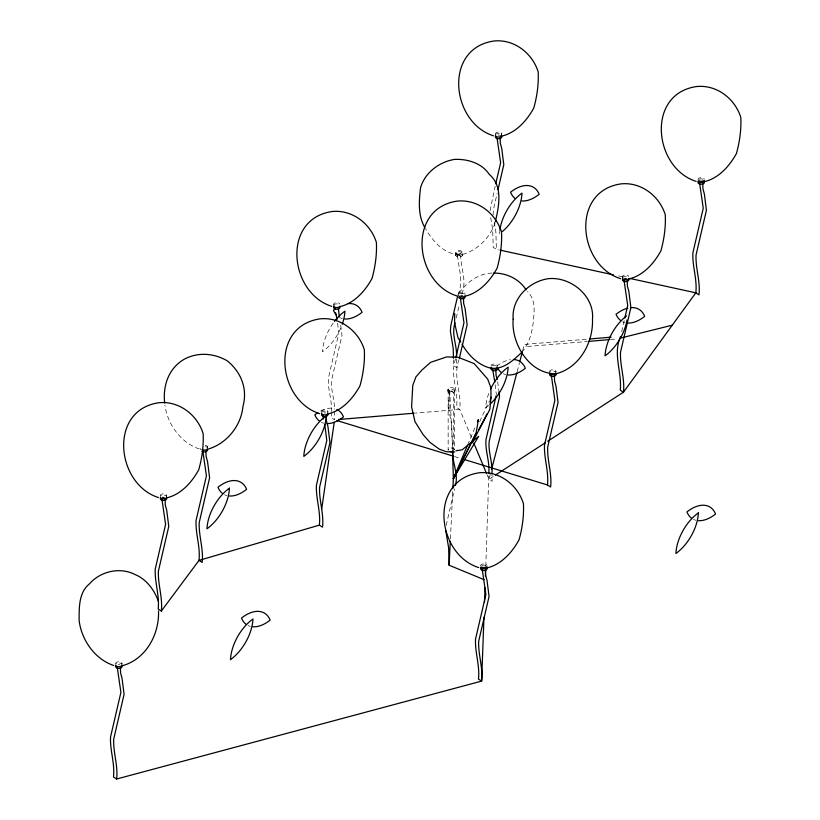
<?xml version="1.0" encoding="UTF-8"?>
<svg xmlns="http://www.w3.org/2000/svg" width="820" height="820" viewBox="0 0 820 820"><rect width="100%" height="100%" fill="white"/><g stroke="black" fill="none" stroke-linecap="round" stroke-linejoin="round"><path stroke-width="0.61" stroke-dasharray="4.1 3.07" d="M485.809 566.138L488.822 474.288M450.416 538.791L452.753 491.036M490.042 210.771L495.147 186.284M493.076 215.045L493.425 209.438L497.166 193.284M200.633 449.606L200.736 448.468M495.126 222.763C490.391 237.369 477.394 250.448 462.429 254.487C445.701 256.147 432.929 241.859 425.477 228.534M457.949 294.759C463.976 281.455 458.329 267.802 457.447 254.282L460.625 256.311C461.147 269.001 467.133 281.803 461.691 294.308M456.217 317.914L459.097 305.491M455.612 358.811C449.637 374.791 458.78 391.017 456.545 407.386L459.723 409.416L471.418 437.357M459.067 359.601C452.589 375.97 461.855 392.626 459.723 409.416L415.473 413.095M446.162 525.353L454.598 488.966M621.662 331.649L624.543 319.226M490.257 474.319L488.966 479.269L492.133 481.299L491.959 475.077M517.164 371.655L519.429 362.993M522.668 350.632L524.287 344.441L586.833 339.213M467.656 444.901L475.497 426.431M479.69 421.634L488.822 401.882M521.694 352.385C531.063 341.499 533.236 327.17 533.994 313.301C534.63 305.624 533.359 297.117 527.588 291.541M455.992 253.031L455.325 254.907L455.899 255.676M462.09 255.871A3.208 1.855 0 0 0 458.37 253.482A3.208 1.855 0 0 0 456.658 256.537A3.208 1.855 0 0 0 462.09 255.871L462.757 253.995L462.172 251.945M448.243 388.864L447.577 390.74L448.15 391.519M454.341 391.704A3.208 1.855 0 0 0 450.621 389.326A3.208 1.855 0 0 0 448.909 392.37A3.208 1.855 0 0 0 454.341 391.704L455.008 389.828L454.423 389.049L454.423 449.442M458.944 292.965C466.99 282.305 478.398 273.327 492.256 273.06M493.23 476.502L488.966 479.269L487.018 474.606M527.465 346.481L587.448 341.458M610.428 339.531L616.804 338.998M490.688 217.607L492.707 229.846L493.209 247.281L496.377 249.311L498.867 249.854M618.536 275.961L623.528 277.058M454.475 456.525L460.594 458.4M199.311 448.94C180.82 442.81 167.567 424.329 164.953 405.398M494.255 221.943L495.885 231.886L496.377 249.311M497.668 381.782L498.775 390.474M495.126 384.713L496.387 394.656M340.741 325.284L342.002 335.226L331.628 379.957C330.409 390.033 335.062 399.75 334.293 409.867M337.573 323.254L338.834 333.186L328.451 377.928C327.416 389.223 332.387 400.17 331.229 411.578M452.763 451.482L449.698 390.115L448.376 407.427L451.769 425.395L452.496 449.77M456.617 359.016L456.863 367.729L453.696 365.699L453.48 358.227M334.334 411.117L334.58 419.83L331.413 417.8L331.27 412.819M555.939 371.224L555.939 372.495A3.208 1.855 0 0 0 552.967 371.04A3.208 1.855 0 0 0 549.749 372.311M501.686 133.537L501.686 134.798M455.899 252.714L455.899 253.985M453.429 451.205L453.429 392.503L449.145 389.756L449.145 411.486M448.15 389.828L448.15 450.211A3.208 1.855 0 0 1 451.461 447.986A3.208 1.855 0 0 1 454.341 450.405M327.846 411.373L327.846 412.644M207.491 446.644L207.491 447.915A3.208 1.855 0 0 0 205.338 446.541M166.655 495.259L166.655 496.53A3.208 1.855 0 0 0 163.692 495.075A3.208 1.855 0 0 0 160.474 496.346M121.965 663.216L121.965 664.487A3.208 1.855 0 0 0 118.992 663.021A3.208 1.855 0 0 0 115.774 664.303M320.733 410.943A36.182 20.889 -60 0 1 334.57 408.575M323.705 423.161A36.182 20.889 -60 0 1 321.409 422.32M333.238 323.07A36.182 20.889 -60 0 0 322.424 351.8A36.182 20.889 -60 0 0 341.561 326.135M342.329 318.57A36.182 20.889 -60 0 1 340.034 317.719M499.513 233.782A36.182 20.889 -60 0 1 499.708 231.394M496.694 366.212A36.182 20.889 -60 0 1 510.358 359.693M488.597 405.48A36.182 20.889 -60 0 1 485.676 407.776A36.182 20.889 -60 0 1 489.038 392.79M505.581 374.545A36.182 20.889 -60 0 1 503.285 373.694M250.397 626.388A36.182 20.889 -60 0 1 248.091 625.537M624.942 322.619A36.182 20.889 -60 0 1 622.646 321.768M226.853 495.587A36.182 20.889 -60 0 1 224.557 494.737M695.811 520.259A36.182 20.889 -60 0 1 693.515 519.419M497.361 366.478A3.208 1.855 0 0 1 496.459 367.278M491.17 366.284A3.208 1.855 0 0 1 493.64 364.09A3.208 1.855 0 0 1 497.443 365.515M492.164 365.792A3.208 1.855 0 0 1 496.694 365.935M698.035 179.846A3.208 1.855 0 0 1 700.505 177.653A3.208 1.855 0 0 1 704.308 179.078M699.029 179.354A3.208 1.855 0 0 1 703.56 179.488M549.666 371.993A3.208 1.855 0 0 1 552.967 369.769A3.208 1.855 0 0 1 555.857 372.188M495.413 134.306A3.208 1.855 0 0 1 498.714 132.071A3.208 1.855 0 0 1 501.594 134.49M495.495 134.613A3.208 1.855 0 0 1 500.928 133.947M497.883 135.064A3.208 1.855 0 0 1 500.928 135.638M205.338 445.27A3.208 1.855 0 0 1 207.398 447.607M458.759 294.401A3.208 1.855 0 0 1 462.06 292.166A3.208 1.855 0 0 1 464.94 294.595M459.743 293.909A3.208 1.855 0 0 1 464.274 294.052M623.251 278.031A3.208 1.855 0 0 1 624.184 275.151A3.208 1.855 0 0 1 628.776 276.412M622.585 277.498A3.208 1.855 0 0 1 628.018 276.832M321.573 412.142A3.208 1.855 0 0 1 324.884 409.908A3.208 1.855 0 0 1 327.764 412.337M321.665 412.46A3.208 1.855 0 0 1 327.098 411.794M324.043 412.911A3.208 1.855 0 0 1 325.704 412.962M480.674 566.087A3.208 1.855 0 0 1 483.144 563.893A3.208 1.855 0 0 1 486.947 565.318M481.668 565.595A3.208 1.855 0 0 1 486.198 565.739M115.692 663.985A3.208 1.855 0 0 1 118.992 661.75A3.208 1.855 0 0 1 121.873 664.169M118.162 664.753A3.208 1.855 0 0 1 119.822 664.805M334.365 305.675A3.208 1.855 0 0 1 335.298 302.785A3.208 1.855 0 0 1 339.89 304.046M333.699 305.132A3.208 1.855 0 0 1 339.131 304.466M160.382 496.038A3.208 1.855 0 0 1 163.692 493.804A3.208 1.855 0 0 1 166.573 496.223M448.909 390.679A3.208 1.855 0 0 0 454.341 390.012A3.208 1.855 0 0 0 450.621 387.624A3.208 1.855 0 0 0 448.909 390.679M456.658 253.575A3.208 1.855 0 0 0 462.09 252.908A3.208 1.855 0 0 0 458.37 250.52A3.208 1.855 0 0 0 456.658 253.575M456.658 254.846A3.208 1.855 0 0 0 462.09 254.179A3.208 1.855 0 0 0 458.37 251.791A3.208 1.855 0 0 0 456.658 254.846"/><path stroke-width="1.23" d="M164.676 402.989C162.749 385.882 168.438 368.774 183.7 359.529C197.528 351.8 213.815 353.041 227.294 360.841C241.152 372.136 247.835 388.926 242.935 406.535C241.131 425.939 226.474 443.958 207.737 449.186M454.69 313.547L454.618 323.039L458.042 337.809L460.748 342.104M483.954 617.234L481.637 681.102L116.655 779L113.488 776.97C114.984 763.461 109.911 750.423 110.526 737.098L120.909 692.357L117.311 667.695M484.517 601.9L485.02 587.848M485.44 576.357L485.676 569.961M484.138 579.699L449.114 565.226L450.293 541.303M452.876 488.546L453.368 478.583L452.537 451.031M158.516 611.002C159.418 634.536 145.745 659.434 122.221 665.758M454.68 451.994L446.254 451.738L439.171 449.083L429.895 442.298L423.13 434.631L415.022 421.736L411.599 406.966L412.767 385.39L415.924 376.892L421.931 370.066L430.633 362.327L446.695 356.915L458.113 357.253L474.226 363.639L487.664 379.065L490.913 387.757L490.975 397.228L489.878 409.334L472.207 442.841M321.727 508.83L334.222 422.341M455.94 450.795L462.193 449.78L478.665 436.312L453.368 478.583L476.102 433.196L478.439 419.512L477.455 421.818M489.919 402.036L490.975 397.228M495.403 221.543C498.929 206.025 503.183 186.13 489.232 174.363C481.842 163.057 467.379 158.803 454.444 159.418C439.151 161.909 424.78 172.733 420.516 187.893C418.969 201.043 417.872 215.619 424.801 227.458M457.652 295.999L450.744 325.827L450.395 331.423L453.193 348.264L453.48 358.227M455.059 322.885C451.082 334.027 457.16 345.22 456.545 356.526M495.731 183.803L500.63 162.667L497.033 138.006M455.899 357.571L463.966 322.772L460.379 298.111M498.037 189.563L503.798 164.707L501.758 148.553L500.302 143.264L500.138 137.893M459.364 358.361L467.144 324.802L465.104 308.658L463.648 303.359L463.474 297.998M455.428 485.389C458.616 474.114 452.24 462.869 452.763 451.482M496.1 395.896L486.014 439.397C484.968 450.692 489.95 461.639 488.792 473.037M620.504 336.62C612.704 354.178 622.042 372.095 620.289 390.166L623.466 392.196L695.832 292.822C697.338 279.323 692.254 266.285 692.88 252.949L703.252 208.218L699.655 183.557M624.83 317.976L627.71 305.553L624.122 280.891M491.559 469.368L516.836 372.895M519.757 361.763L522.35 351.862M467.174 446.059L453.368 478.583L457.488 470.762M457.488 470.649L453.368 478.583L476.102 433.196M478.716 429.834L486.967 413.967M162.001 499.739L165.599 524.4L155.226 569.141C154.601 582.477 159.685 595.505 158.178 609.014L161.345 611.043L199.004 560.398L319.369 525.128L322.537 527.157C324.043 513.648 318.97 500.62 319.585 487.285L329.958 442.554L327.918 426.4L326.473 421.101L326.298 415.74A36.182 20.889 -60 0 1 303.8 456.402A36.182 20.889 -60 0 1 325.314 416.468M521.694 352.385C512.808 360.677 502.598 370.732 489.273 367.811C477.342 364.346 468.117 354.824 462.09 344.256M495.372 475.118L545.536 442.636M547.678 441.262L623.466 392.196C624.963 378.686 619.889 365.659 620.504 352.323L630.887 307.582L628.848 291.428L627.392 286.139L627.218 280.778M501.942 136.079C516.231 132.655 526.973 120.437 533.81 107.984C537.069 96.217 538.781 84.06 538.176 71.842C532.303 53.115 514.13 38.95 493.958 41C443.056 48.298 451.113 122.487 493.507 135.823M704.564 181.62C718.853 178.196 729.595 165.978 736.432 153.524C739.691 141.768 741.403 129.601 740.798 117.383C734.935 98.656 716.762 84.501 696.58 86.541C645.678 93.839 653.745 168.028 696.139 181.363M340.146 306.598C354.435 303.174 365.177 290.957 372.013 278.503C375.273 266.736 376.985 254.579 376.38 242.361C370.507 223.634 352.333 209.469 332.161 211.519C281.26 218.817 289.316 293.007 331.71 306.342M465.278 296.174C479.567 292.75 490.319 280.542 497.156 268.089C500.415 256.322 502.127 244.155 501.512 231.947C495.649 213.21 477.476 199.055 457.304 201.105C406.402 208.403 414.459 282.582 456.853 295.917M629.022 278.954C643.31 275.53 654.063 263.312 660.899 250.869C664.159 239.102 665.871 226.935 665.256 214.717C659.393 195.99 641.22 181.835 621.047 183.875C570.146 191.183 578.202 265.362 620.596 278.697M328.103 413.915C342.391 410.492 353.133 398.284 359.97 385.83C363.229 374.063 364.941 361.907 364.336 349.689C358.473 330.952 340.3 316.797 320.128 318.847C269.216 326.145 277.283 400.324 319.677 413.669M166.911 497.812C181.199 494.388 191.941 482.17 198.778 469.716C202.038 457.949 203.749 445.793 203.145 433.575C197.282 414.848 179.108 400.683 158.936 402.733C108.025 410.031 116.091 484.22 158.486 497.555M487.203 567.86C501.491 564.437 512.233 552.229 519.07 539.775C522.33 528.008 524.041 515.852 523.437 503.634C517.574 484.897 499.4 470.741 479.228 472.791C428.317 480.089 436.383 554.269 478.777 567.614M620.504 338.076L672.256 325.191M589.385 338.998L611.084 337.184M588.729 341.356L609.147 339.644M338.373 419.522L414.213 413.208M493.527 273.101C506.278 272.804 519.091 278.882 526.05 289.737M500.118 250.131L613.555 274.874M629.76 278.41L695.832 292.822L698.999 294.862C700.505 281.352 695.421 268.314 696.047 254.989L706.42 210.248L704.38 194.094L702.935 188.805L702.76 183.444M337.03 420.578L453.255 456.145M464.263 459.518L547.463 484.979L550.63 487.008C552.137 473.499 547.053 460.471 547.678 447.136L558.051 402.405L556.011 386.251L554.556 380.952L554.392 375.591M113.785 665.502C94.823 659.249 81.631 640.102 79.14 620.74C79.171 607.886 78.505 592.798 89.472 583.83C100.47 571.191 120.212 566.702 135.228 574.625C146.349 579.084 154.662 590.369 158.445 601.521M473.857 443.179L486.526 473.447M497.227 379.476L496.069 375.242L495.895 369.881M339.377 316.95L338.342 308.412M335.626 312.799L337.102 319.523M445.824 530.96L448.622 547.791L449.114 565.226M498.929 391.724L499.554 396.685L489.181 441.426C488.074 452.322 492.963 462.849 491.918 473.827M494.819 382.233L492.789 369.994M324.751 424.36L326.79 440.514L316.417 485.255C315.792 498.58 320.876 511.618 319.369 525.128M551.255 374.637L554.884 400.365L544.5 445.106C543.885 458.441 548.959 471.469 547.463 484.979M485.399 569.685L485.573 575.045L487.018 580.345L489.058 596.489L478.685 641.23C478.07 654.565 483.144 667.593 481.637 681.102L478.47 679.073C479.977 665.563 474.893 652.525 475.518 639.2L485.891 594.459L482.293 569.797M323.193 415.853L323.295 419.071M205.933 451.01L206.107 456.371L207.562 461.67L209.602 477.824L199.219 522.555C198.604 535.89 203.678 548.918 202.181 562.428L199.004 560.398C200.51 546.889 195.437 533.861 196.052 520.526L206.425 475.784L202.837 451.123M165.107 499.626L165.281 504.997L166.726 510.286L168.766 526.44L158.393 571.171C157.778 584.506 162.852 597.544 161.345 611.043M120.417 667.582L120.581 672.943L122.036 678.232L124.076 694.386L113.703 739.127C113.078 752.463 118.162 765.49 116.655 779M451.953 451.646A3.208 1.855 0 0 1 450.293 451.594M336.866 409.426A36.182 20.889 -60 0 1 343.467 416.898A36.182 20.889 -60 0 1 327.077 423.612M317.76 412.696A36.182 20.889 -60 0 0 314.818 414.838A36.182 20.889 -60 0 0 319.349 421.039M334.478 321.409A36.182 20.889 -60 0 1 344.923 311.149A36.182 20.889 -60 0 1 342.268 324.218M348.018 303.605A36.182 20.889 -60 0 1 362.081 312.307A36.182 20.889 -60 0 1 344.83 318.98M335.401 308.771A36.182 20.889 -60 0 0 333.443 310.237A36.182 20.889 -60 0 0 336.169 314.757M521.93 200.951A36.182 20.889 -60 0 0 539.181 194.278A36.182 20.889 -60 0 0 510.532 192.218A36.182 20.889 -60 0 0 515.062 198.419M499.851 230.174A36.182 20.889 -60 0 1 522.012 193.12A36.182 20.889 -60 0 1 502.445 231.486M513.945 359.539A36.182 20.889 -60 0 1 525.343 368.282A36.182 20.889 -60 0 1 508.082 374.955M501.225 372.413A36.182 20.889 -60 0 1 497.904 368.651M490.032 404.209A36.182 20.889 -60 0 0 508.174 367.124A36.182 20.889 -60 0 0 490.667 388.977M252.898 626.798A36.182 20.889 -60 0 0 270.149 620.125A36.182 20.889 -60 0 0 241.5 618.054A36.182 20.889 -60 0 0 246.031 624.266M627.443 323.029A36.182 20.889 -60 0 0 644.704 316.356A36.182 20.889 -60 0 0 630.631 307.654M620.586 320.487A36.182 20.889 -60 0 1 616.056 314.285A36.182 20.889 -60 0 1 627.833 308.135M626.552 315.915A36.182 20.889 -60 0 0 605.037 355.849A36.182 20.889 -60 0 0 627.003 320.026M229.354 495.997A36.182 20.889 -60 0 0 246.615 489.325A36.182 20.889 -60 0 0 217.966 487.254A36.182 20.889 -60 0 0 222.497 493.466M698.312 520.669A36.182 20.889 -60 0 0 715.573 514.007A36.182 20.889 -60 0 0 686.924 511.936A36.182 20.889 -60 0 0 691.455 518.137M497.443 368.477A3.208 1.855 0 0 1 494.142 370.712A3.208 1.855 0 0 1 491.262 368.293M497.361 367.749A3.208 1.855 0 0 1 494.142 369.02A3.208 1.855 0 0 1 491.17 367.555M704.308 182.04A3.208 1.855 0 0 1 701.008 184.274A3.208 1.855 0 0 1 698.127 181.855M703.314 180.841A3.208 1.855 0 0 1 698.794 180.697M704.308 180.349A3.208 1.855 0 0 1 701.838 182.542A3.208 1.855 0 0 1 698.035 181.117M555.939 374.186A3.208 1.855 0 0 1 552.639 376.421A3.208 1.855 0 0 1 549.749 374.002M555.857 373.459A3.208 1.855 0 0 1 552.639 374.73A3.208 1.855 0 0 1 549.666 373.264M501.686 136.499A3.208 1.855 0 0 1 498.386 138.734A3.208 1.855 0 0 1 495.495 136.304M501.594 135.761A3.208 1.855 0 0 1 498.386 137.032A3.208 1.855 0 0 1 495.413 135.577M207.491 449.606A3.208 1.855 0 0 1 205.81 451.646A3.208 1.855 0 0 1 201.966 451.236M207.398 448.878A3.208 1.855 0 0 1 201.966 449.544M465.032 296.594A3.208 1.855 0 0 1 462.562 298.787A3.208 1.855 0 0 1 458.759 297.363M464.94 295.856A3.208 1.855 0 0 1 461.721 297.137A3.208 1.855 0 0 1 458.759 295.671M462.562 295.825A3.208 1.855 0 0 1 460.901 295.774M628.776 279.374A3.208 1.855 0 0 1 625.465 281.608A3.208 1.855 0 0 1 622.585 279.189M628.684 278.636A3.208 1.855 0 0 1 625.465 279.917A3.208 1.855 0 0 1 622.503 278.452M626.306 278.605A3.208 1.855 0 0 1 624.645 278.554M327.846 414.336A3.208 1.855 0 0 1 324.546 416.57A3.208 1.855 0 0 1 321.665 414.151M327.764 413.608A3.208 1.855 0 0 1 324.546 414.879A3.208 1.855 0 0 1 321.573 413.413M486.947 568.28A3.208 1.855 0 0 1 483.646 570.515A3.208 1.855 0 0 1 480.766 568.096M485.963 567.081A3.208 1.855 0 0 1 481.432 566.948M486.947 566.589A3.208 1.855 0 0 1 484.476 568.783A3.208 1.855 0 0 1 480.674 567.358M121.965 666.178A3.208 1.855 0 0 1 118.654 668.413A3.208 1.855 0 0 1 115.774 665.994M121.873 665.44A3.208 1.855 0 0 1 118.654 666.721A3.208 1.855 0 0 1 115.692 665.256M339.89 307.008A3.208 1.855 0 0 1 336.589 309.242A3.208 1.855 0 0 1 333.699 306.823M339.798 306.28A3.208 1.855 0 0 1 336.589 307.551A3.208 1.855 0 0 1 333.617 306.085M166.655 498.232A3.208 1.855 0 0 1 163.354 500.456A3.208 1.855 0 0 1 160.474 498.037M166.573 497.494A3.208 1.855 0 0 1 163.354 498.765A3.208 1.855 0 0 1 160.382 497.309M164.184 497.463A3.208 1.855 0 0 1 162.534 497.412M513.177 319.257C511.055 343.683 529.556 374.258 556.196 373.776C579.72 367.442 593.393 342.545 592.491 319.011C594.541 295.856 570.587 276.289 548.211 278.697C528.797 281.598 511.362 298.757 513.177 319.257M230.481 659.618A36.182 20.889 -60 0 0 252.98 618.967A36.182 20.889 -60 0 0 230.481 659.618M229.446 488.166A36.182 20.889 -60 0 0 206.947 528.818A36.182 20.889 -60 0 0 229.446 488.166M698.404 512.838A36.182 20.889 -60 0 0 675.905 553.5A36.182 20.889 -60 0 0 698.404 512.838"/></g></svg>
